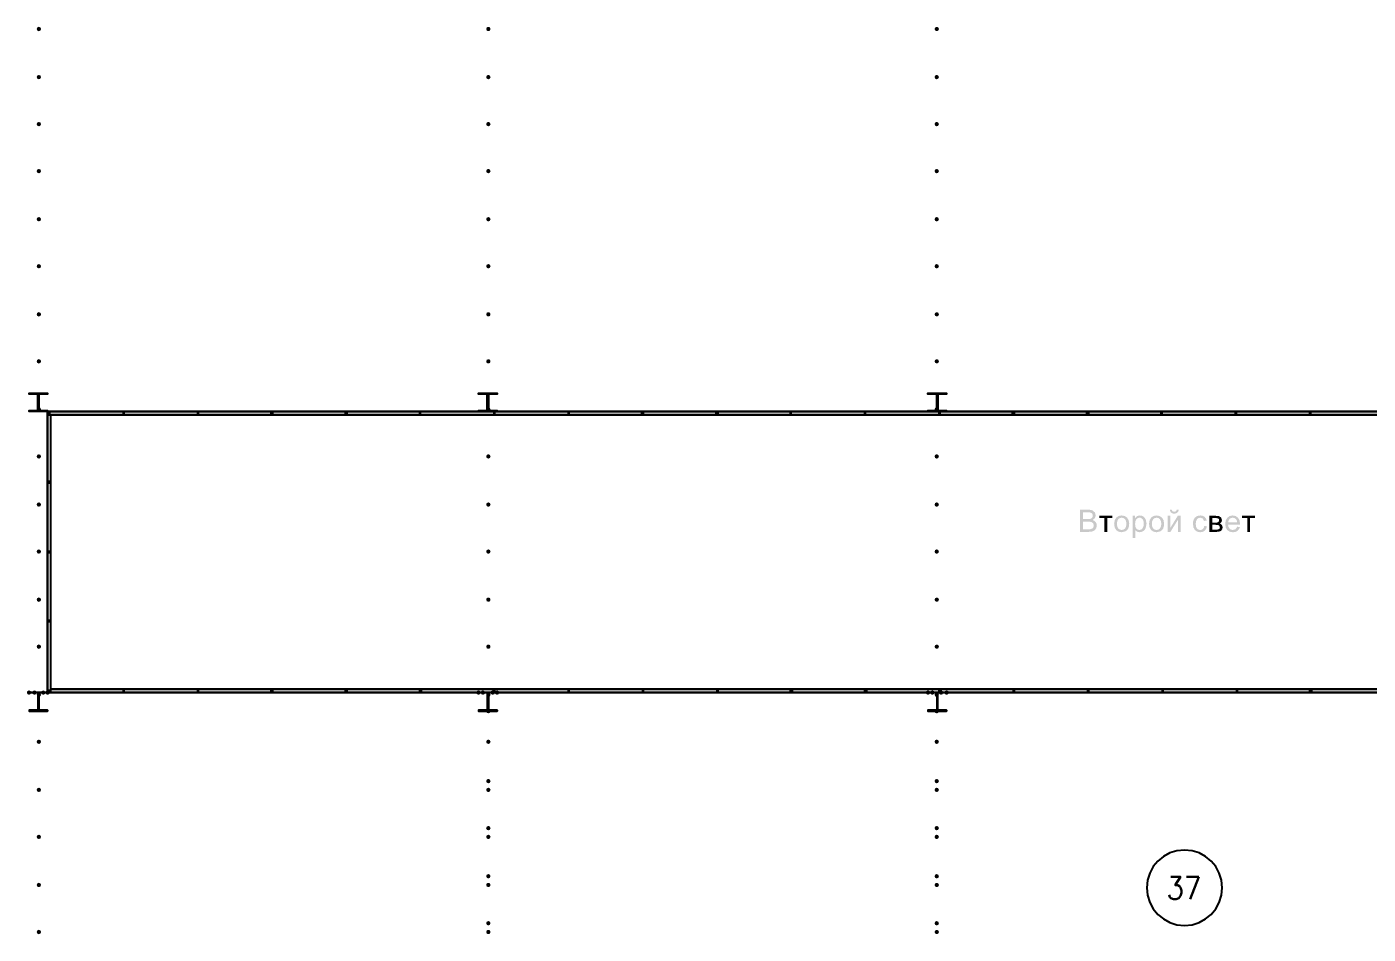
# Model space of a CAD drawing. Header units: millimetres. Extents: x 0 to 420, y 0 to 297.
# Drawn here: x 276.6 to 328.5, y 147.7 to 182.8 of the extents above; entities that cross this region are included whole.
import ezdxf

# ---------------------------------------------------------------- set-up
doc = ezdxf.new("R2010")
doc.units = ezdxf.units.MM
doc.layers.get('0').update_dxf_attribs({"linetype": 'CONTINUOUS'})
doc.styles.get("Standard").update_dxf_attribs({"font": 'STANDARD'})

msp = doc.modelspace()

# ---------------------------------------------------------------- hatches: boundary and pattern name
at = {"true_color": 0x000007}
for points in [[(277.156333, 182.710667), (277.131463, 182.650871), (277.071667, 182.626), (277.011871, 182.650871), (276.987, 182.710667), (277.011871, 182.770462), (277.071667, 182.795333), (277.131462, 182.770463)], [(294.555333, 182.710667), (294.530463, 182.650871), (294.470667, 182.626), (294.410871, 182.650871), (294.386, 182.710667), (294.410871, 182.770462), (294.470667, 182.795333), (294.530462, 182.770463)], [(311.912, 182.710667), (311.887129, 182.650871), (311.827333, 182.626), (311.767538, 182.650871), (311.742667, 182.710667), (311.767537, 182.770462), (311.827333, 182.795333), (311.887129, 182.770463)], [(277.156333, 180.848), (277.131463, 180.788204), (277.071667, 180.763333), (277.011871, 180.788204), (276.987, 180.848), (277.011871, 180.907796), (277.071667, 180.932667), (277.131462, 180.907796)], [(294.555333, 180.848), (294.530463, 180.788204), (294.470667, 180.763333), (294.410871, 180.788204), (294.386, 180.848), (294.410871, 180.907796), (294.470667, 180.932667), (294.530462, 180.907796)], [(311.912, 180.848), (311.887129, 180.788204), (311.827333, 180.763333), (311.767538, 180.788204), (311.742667, 180.848), (311.767537, 180.907796), (311.827333, 180.932667), (311.887129, 180.907796)], [(277.156333, 179.027667), (277.131463, 178.967871), (277.071667, 178.943), (277.011871, 178.967871), (276.987, 179.027667), (277.011871, 179.087462), (277.071667, 179.112333), (277.131462, 179.087463)], [(294.555333, 179.027667), (294.530463, 178.967871), (294.470667, 178.943), (294.410871, 178.967871), (294.386, 179.027667), (294.410871, 179.087462), (294.470667, 179.112333), (294.530462, 179.087463)], [(311.912, 179.027667), (311.887129, 178.967871), (311.827333, 178.943), (311.767538, 178.967871), (311.742667, 179.027667), (311.767537, 179.087462), (311.827333, 179.112333), (311.887129, 179.087463)], [(277.156333, 177.207333), (277.131463, 177.147537), (277.071667, 177.122667), (277.011871, 177.147537), (276.987, 177.207333), (277.011871, 177.267129), (277.071667, 177.292), (277.131462, 177.267129)], [(294.555333, 177.207333), (294.530463, 177.147537), (294.470667, 177.122667), (294.410871, 177.147537), (294.386, 177.207333), (294.410871, 177.267129), (294.470667, 177.292), (294.530462, 177.267129)], [(311.912, 177.207333), (311.887129, 177.147537), (311.827333, 177.122667), (311.767538, 177.147537), (311.742667, 177.207333), (311.767537, 177.267129), (311.827333, 177.292), (311.887129, 177.267129)], [(277.156333, 175.344667), (277.131463, 175.284871), (277.071667, 175.26), (277.011871, 175.284871), (276.987, 175.344667), (277.011871, 175.404462), (277.071667, 175.429333), (277.131462, 175.404463)], [(294.555333, 175.344667), (294.530463, 175.284871), (294.470667, 175.26), (294.410871, 175.284871), (294.386, 175.344667), (294.410871, 175.404462), (294.470667, 175.429333), (294.530462, 175.404463)], [(311.912, 175.344667), (311.887129, 175.284871), (311.827333, 175.26), (311.767538, 175.284871), (311.742667, 175.344667), (311.767537, 175.404462), (311.827333, 175.429333), (311.887129, 175.404463)], [(277.156333, 173.524333), (277.131463, 173.464538), (277.071667, 173.439667), (277.011871, 173.464538), (276.987, 173.524333), (277.011871, 173.584129), (277.071667, 173.609), (277.131462, 173.584129)], [(294.555333, 173.524333), (294.530463, 173.464538), (294.470667, 173.439667), (294.410871, 173.464538), (294.386, 173.524333), (294.410871, 173.584129), (294.470667, 173.609), (294.530462, 173.584129)], [(311.912, 173.524333), (311.887129, 173.464538), (311.827333, 173.439667), (311.767538, 173.464538), (311.742667, 173.524333), (311.767537, 173.584129), (311.827333, 173.609), (311.887129, 173.584129)], [(277.156333, 171.661667), (277.131463, 171.601871), (277.071667, 171.577), (277.011871, 171.601871), (276.987, 171.661667), (277.011871, 171.721462), (277.071667, 171.746333), (277.131462, 171.721463)], [(294.555333, 171.661667), (294.530463, 171.601871), (294.470667, 171.577), (294.410871, 171.601871), (294.386, 171.661667), (294.410871, 171.721462), (294.470667, 171.746333), (294.530462, 171.721463)], [(311.912, 171.661667), (311.887129, 171.601871), (311.827333, 171.577), (311.767538, 171.601871), (311.742667, 171.661667), (311.767537, 171.721462), (311.827333, 171.746333), (311.887129, 171.721463)], [(277.156333, 169.841333), (277.131463, 169.781537), (277.071667, 169.756667), (277.011871, 169.781537), (276.987, 169.841333), (277.011871, 169.901129), (277.071667, 169.926), (277.131462, 169.901129)], [(294.555333, 169.841333), (294.530463, 169.781537), (294.470667, 169.756667), (294.410871, 169.781537), (294.386, 169.841333), (294.410871, 169.901129), (294.470667, 169.926), (294.530462, 169.901129)], [(311.912, 169.841333), (311.887129, 169.781537), (311.827333, 169.756667), (311.767538, 169.781537), (311.742667, 169.841333), (311.767537, 169.901129), (311.827333, 169.926), (311.887129, 169.901129)], [(277.156333, 167.978667), (277.131463, 167.918871), (277.071667, 167.894), (277.011871, 167.918871), (276.987, 167.978667), (277.011871, 168.038462), (277.071667, 168.063333), (277.131462, 168.038463)], [(294.555333, 167.978667), (294.530463, 167.918871), (294.470667, 167.894), (294.410871, 167.918871), (294.386, 167.978667), (294.410871, 168.038462), (294.470667, 168.063333), (294.530462, 168.038463)], [(311.912, 167.978667), (311.887129, 167.918871), (311.827333, 167.894), (311.767538, 167.918871), (311.742667, 167.978667), (311.767537, 168.038462), (311.827333, 168.063333), (311.887129, 168.038463)], [(277.156333, 166.158333), (277.131463, 166.098537), (277.071667, 166.073667), (277.011871, 166.098537), (276.987, 166.158333), (277.011871, 166.218129), (277.071667, 166.243), (277.131462, 166.218129)], [(294.555333, 166.158333), (294.530463, 166.098537), (294.470667, 166.073667), (294.410871, 166.098537), (294.386, 166.158333), (294.410871, 166.218129), (294.470667, 166.243), (294.530462, 166.218129)], [(311.912, 166.158333), (311.887129, 166.098537), (311.827333, 166.073667), (311.767538, 166.098537), (311.742667, 166.158333), (311.767537, 166.218129), (311.827333, 166.243), (311.887129, 166.218129)], [(277.156333, 164.295667), (277.131463, 164.235871), (277.071667, 164.211), (277.011871, 164.235871), (276.987, 164.295667), (277.011871, 164.355462), (277.071667, 164.380333), (277.131462, 164.355463)], [(294.555333, 164.295667), (294.530463, 164.235871), (294.470667, 164.211), (294.410871, 164.235871), (294.386, 164.295667), (294.410871, 164.355462), (294.470667, 164.380333), (294.530462, 164.355463)], [(311.912, 164.295667), (311.887129, 164.235871), (311.827333, 164.211), (311.767538, 164.235871), (311.742667, 164.295667), (311.767537, 164.355462), (311.827333, 164.380333), (311.887129, 164.355463)], [(318.120652, 163.859104), (318.626117, 163.859104), (318.626117, 163.772011), (318.426025, 163.772011), (318.426025, 163.237333), (318.321295, 163.237333), (318.321295, 163.772011), (318.120652, 163.772011)], [(322.183117, 163.464985), (322.286746, 163.451755), (322.256222, 163.355913), (322.199654, 163.283635), (322.121519, 163.238022), (322.027675, 163.223001), (321.912746, 163.243741), (321.822623, 163.306235), (321.764332, 163.407934), (321.744901, 163.546013), (321.75317, 163.640409), (321.777974, 163.722402), (321.820073, 163.788203), (321.879949, 163.835401), (321.950987, 163.863927), (322.028226, 163.873435), (322.120279, 163.860619), (322.194142, 163.822172), (322.247058, 163.76016), (322.276824, 163.676651), (322.174298, 163.660666), (322.121933, 163.754924), (322.032636, 163.786894), (321.96022, 163.772494), (321.9031, 163.729568), (321.865893, 163.655498), (321.853491, 163.548769), (321.86548, 163.440456), (321.901446, 163.366868), (321.956568, 163.324218), (322.026572, 163.310093), (322.083554, 163.319602), (322.130201, 163.348127), (322.164101, 163.39622)], [(323.64798, 163.859104), (324.153444, 163.859104), (324.153444, 163.772011), (323.953353, 163.772011), (323.953353, 163.237333), (323.848622, 163.237333), (323.848622, 163.772011), (323.64798, 163.772011)], [(277.156333, 162.475333), (277.131463, 162.415537), (277.071667, 162.390667), (277.011871, 162.415537), (276.987, 162.475333), (277.011871, 162.535129), (277.071667, 162.56), (277.131462, 162.535129)], [(294.555333, 162.475333), (294.530463, 162.415537), (294.470667, 162.390667), (294.410871, 162.415537), (294.386, 162.475333), (294.410871, 162.535129), (294.470667, 162.56), (294.530462, 162.535129)], [(311.912, 162.475333), (311.887129, 162.415537), (311.827333, 162.390667), (311.767538, 162.415537), (311.742667, 162.475333), (311.767537, 162.535129), (311.827333, 162.56), (311.887129, 162.535129)], [(277.156333, 160.612667), (277.131463, 160.552871), (277.071667, 160.528), (277.011871, 160.552871), (276.987, 160.612667), (277.011871, 160.672462), (277.071667, 160.697333), (277.131462, 160.672463)], [(294.555333, 160.612667), (294.530463, 160.552871), (294.470667, 160.528), (294.410871, 160.552871), (294.386, 160.612667), (294.410871, 160.672462), (294.470667, 160.697333), (294.530462, 160.672463)], [(311.912, 160.612667), (311.887129, 160.552871), (311.827333, 160.528), (311.767538, 160.552871), (311.742667, 160.612667), (311.767537, 160.672462), (311.827333, 160.697333), (311.887129, 160.672463)], [(277.156333, 158.792333), (277.131463, 158.732537), (277.071667, 158.707667), (277.011871, 158.732537), (276.987, 158.792333), (277.011871, 158.852129), (277.071667, 158.877), (277.131462, 158.852129)], [(294.555333, 158.792333), (294.530463, 158.732537), (294.470667, 158.707667), (294.410871, 158.732537), (294.386, 158.792333), (294.410871, 158.852129), (294.470667, 158.877), (294.530462, 158.852129)], [(311.912, 158.792333), (311.887129, 158.732537), (311.827333, 158.707667), (311.767538, 158.732537), (311.742667, 158.792333), (311.767537, 158.852129), (311.827333, 158.877), (311.887129, 158.852129)], [(276.775333, 157.014333), (276.750463, 156.954537), (276.690667, 156.929667), (276.630871, 156.954537), (276.606, 157.014333), (276.630871, 157.074129), (276.690667, 157.099), (276.750462, 157.074129)], [(276.987, 157.014333), (276.962129, 156.954537), (276.902333, 156.929667), (276.842538, 156.954537), (276.817667, 157.014333), (276.842537, 157.074129), (276.902333, 157.099), (276.962129, 157.074129)], [(277.156333, 156.929667), (277.131463, 156.869871), (277.071667, 156.845), (277.011871, 156.869871), (276.987, 156.929667), (277.011871, 156.989462), (277.071667, 157.014333), (277.131462, 156.989463)], [(277.325667, 157.014333), (277.300796, 156.954537), (277.241, 156.929667), (277.181204, 156.954537), (277.156333, 157.014333), (277.181204, 157.074129), (277.241, 157.099), (277.300796, 157.074129)], [(277.495, 157.014333), (277.470129, 156.954537), (277.410333, 156.929667), (277.350537, 156.954537), (277.325667, 157.014333), (277.350537, 157.074129), (277.410333, 157.099), (277.470129, 157.074129)], [(294.174333, 157.014333), (294.149462, 156.954537), (294.089667, 156.929667), (294.029871, 156.954537), (294.005, 157.014333), (294.029871, 157.074129), (294.089667, 157.099), (294.149462, 157.074129)], [(294.343667, 157.014333), (294.318796, 156.954537), (294.259, 156.929667), (294.199204, 156.954537), (294.174333, 157.014333), (294.199204, 157.074129), (294.259, 157.099), (294.318796, 157.074129)], [(294.555333, 156.929667), (294.530463, 156.869871), (294.470667, 156.845), (294.410871, 156.869871), (294.386, 156.929667), (294.410871, 156.989462), (294.470667, 157.014333), (294.530462, 156.989463)], [(294.724667, 157.014333), (294.699796, 156.954537), (294.64, 156.929667), (294.580204, 156.954537), (294.555333, 157.014333), (294.580204, 157.074129), (294.64, 157.099), (294.699796, 157.074129)], [(294.894, 157.014333), (294.869129, 156.954537), (294.809333, 156.929667), (294.749537, 156.954537), (294.724667, 157.014333), (294.749537, 157.074129), (294.809333, 157.099), (294.869129, 157.074129)], [(311.573333, 157.014333), (311.548463, 156.954537), (311.488667, 156.929667), (311.428871, 156.954537), (311.404, 157.014333), (311.428871, 157.074129), (311.488667, 157.099), (311.548462, 157.074129)], [(311.742667, 157.014333), (311.717796, 156.954537), (311.658, 156.929667), (311.598204, 156.954537), (311.573333, 157.014333), (311.598204, 157.074129), (311.658, 157.099), (311.717796, 157.074129)], [(311.912, 156.929667), (311.887129, 156.869871), (311.827333, 156.845), (311.767538, 156.869871), (311.742667, 156.929667), (311.767537, 156.989462), (311.827333, 157.014333), (311.887129, 156.989463)], [(312.081333, 157.014333), (312.056462, 156.954537), (311.996667, 156.929667), (311.936871, 156.954537), (311.912, 157.014333), (311.936871, 157.074129), (311.996667, 157.099), (312.056462, 157.074129)], [(312.293, 157.014333), (312.268129, 156.954537), (312.208333, 156.929667), (312.148537, 156.954537), (312.123667, 157.014333), (312.148537, 157.074129), (312.208333, 157.099), (312.268129, 157.074129)], [(294.555333, 156.294667), (294.530463, 156.234871), (294.470667, 156.21), (294.410871, 156.234871), (294.386, 156.294667), (294.410871, 156.354462), (294.470667, 156.379333), (294.530462, 156.354463)], [(311.912, 156.294667), (311.887129, 156.234871), (311.827333, 156.21), (311.767538, 156.234871), (311.742667, 156.294667), (311.767537, 156.354462), (311.827333, 156.379333), (311.887129, 156.354463)], [(277.156333, 155.109333), (277.131463, 155.049537), (277.071667, 155.024667), (277.011871, 155.049537), (276.987, 155.109333), (277.011871, 155.169129), (277.071667, 155.194), (277.131462, 155.169129)], [(294.555333, 155.109333), (294.530463, 155.049537), (294.470667, 155.024667), (294.410871, 155.049537), (294.386, 155.109333), (294.410871, 155.169129), (294.470667, 155.194), (294.530462, 155.169129)], [(311.912, 155.109333), (311.887129, 155.049537), (311.827333, 155.024667), (311.767538, 155.049537), (311.742667, 155.109333), (311.767537, 155.169129), (311.827333, 155.194), (311.887129, 155.169129)], [(277.156333, 153.246667), (277.131463, 153.186871), (277.071667, 153.162), (277.011871, 153.186871), (276.987, 153.246667), (277.011871, 153.306462), (277.071667, 153.331333), (277.131462, 153.306463)], [(294.555333, 153.585333), (294.530463, 153.525537), (294.470667, 153.500667), (294.410871, 153.525537), (294.386, 153.585333), (294.410871, 153.645129), (294.470667, 153.67), (294.530462, 153.645129)], [(294.555333, 153.246667), (294.530463, 153.186871), (294.470667, 153.162), (294.410871, 153.186871), (294.386, 153.246667), (294.410871, 153.306462), (294.470667, 153.331333), (294.530462, 153.306463)], [(311.912, 153.585333), (311.887129, 153.525537), (311.827333, 153.500667), (311.767538, 153.525537), (311.742667, 153.585333), (311.767537, 153.645129), (311.827333, 153.67), (311.887129, 153.645129)], [(311.912, 153.246667), (311.887129, 153.186871), (311.827333, 153.162), (311.767538, 153.186871), (311.742667, 153.246667), (311.767537, 153.306462), (311.827333, 153.331333), (311.887129, 153.306463)], [(294.555333, 151.765), (294.530463, 151.705204), (294.470667, 151.680333), (294.410871, 151.705204), (294.386, 151.765), (294.410871, 151.824796), (294.470667, 151.849667), (294.530462, 151.824796)], [(311.912, 151.765), (311.887129, 151.705204), (311.827333, 151.680333), (311.767538, 151.705204), (311.742667, 151.765), (311.767537, 151.824796), (311.827333, 151.849667), (311.887129, 151.824796)], [(277.156333, 151.426333), (277.131463, 151.366537), (277.071667, 151.341667), (277.011871, 151.366537), (276.987, 151.426333), (277.011871, 151.486129), (277.071667, 151.511), (277.131462, 151.486129)], [(294.555333, 151.426333), (294.530463, 151.366537), (294.470667, 151.341667), (294.410871, 151.366537), (294.386, 151.426333), (294.410871, 151.486129), (294.470667, 151.511), (294.530462, 151.486129)], [(311.912, 151.426333), (311.887129, 151.366537), (311.827333, 151.341667), (311.767538, 151.366537), (311.742667, 151.426333), (311.767537, 151.486129), (311.827333, 151.511), (311.887129, 151.486129)], [(277.156333, 149.563667), (277.131463, 149.503871), (277.071667, 149.479), (277.011871, 149.503871), (276.987, 149.563667), (277.011871, 149.623462), (277.071667, 149.648333), (277.131462, 149.623463)], [(294.555333, 149.902333), (294.530463, 149.842537), (294.470667, 149.817667), (294.410871, 149.842537), (294.386, 149.902333), (294.410871, 149.962129), (294.470667, 149.987), (294.530462, 149.962129)], [(294.555333, 149.563667), (294.530463, 149.503871), (294.470667, 149.479), (294.410871, 149.503871), (294.386, 149.563667), (294.410871, 149.623462), (294.470667, 149.648333), (294.530462, 149.623463)], [(311.912, 149.902333), (311.887129, 149.842537), (311.827333, 149.817667), (311.767538, 149.842537), (311.742667, 149.902333), (311.767537, 149.962129), (311.827333, 149.987), (311.887129, 149.962129)], [(311.912, 149.563667), (311.887129, 149.503871), (311.827333, 149.479), (311.767538, 149.503871), (311.742667, 149.563667), (311.767537, 149.623462), (311.827333, 149.648333), (311.887129, 149.623463)], [(294.555333, 148.082), (294.530463, 148.022204), (294.470667, 147.997333), (294.410871, 148.022204), (294.386, 148.082), (294.410871, 148.141796), (294.470667, 148.166667), (294.530462, 148.141796)], [(311.912, 148.082), (311.887129, 148.022204), (311.827333, 147.997333), (311.767538, 148.022204), (311.742667, 148.082), (311.767537, 148.141796), (311.827333, 148.166667), (311.887129, 148.141796)], [(277.156333, 147.743333), (277.131463, 147.683537), (277.071667, 147.658667), (277.011871, 147.683537), (276.987, 147.743333), (277.011871, 147.803129), (277.071667, 147.828), (277.131462, 147.803129)], [(294.555333, 147.743333), (294.530463, 147.683537), (294.470667, 147.658667), (294.410871, 147.683537), (294.386, 147.743333), (294.410871, 147.803129), (294.470667, 147.828), (294.530462, 147.803129)], [(311.912, 147.743333), (311.887129, 147.683537), (311.827333, 147.658667), (311.767538, 147.683537), (311.742667, 147.743333), (311.767537, 147.803129), (311.827333, 147.828), (311.887129, 147.803129)]]:
    msp.add_hatch(color=0, dxfattribs=at).paths.add_polyline_path(points, flags=0)
h = msp.add_hatch(color=0, dxfattribs=at)
h.paths.add_polyline_path([(317.375977, 163.237333), (317.375977, 164.096126), (317.698438, 164.096126), (317.78677, 164.089511), (317.856085, 164.069668), (317.949241, 163.989742), (317.982865, 163.876191), (317.953099, 163.772563), (317.8627, 163.69429), (317.931671, 163.663009), (317.982865, 163.616018), (318.014146, 163.556211), (318.024757, 163.486482), (317.99885, 163.374034), (317.936012, 163.294108), (317.841754, 163.251664), (317.703399, 163.237333)], flags=0)
h.paths.add_polyline_path([(317.490079, 163.73508), (317.675287, 163.73508), (317.740124, 163.737561), (317.783876, 163.745002), (317.84892, 163.787997), (317.870968, 163.862962), (317.850573, 163.937927), (317.792145, 163.982576), (317.740468, 163.991533), (317.661506, 163.994702), (317.490079, 163.994702)], flags=0)
h.paths.add_polyline_path([(317.490079, 163.338756), (317.703399, 163.338756), (317.78112, 163.342615), (317.846164, 163.366317), (317.88971, 163.413722), (317.906797, 163.486482), (317.881993, 163.569715), (317.813642, 163.619325), (317.760381, 163.630005), (317.688516, 163.633656), (317.490079, 163.633656)], flags=0)
h = msp.add_hatch(color=0, dxfattribs=at)
h.paths.add_polyline_path([(320.760086, 163.859104), (320.86592, 163.859104), (320.86592, 163.385058), (321.158064, 163.859104), (321.271614, 163.859104), (321.271614, 163.237333), (321.166332, 163.237333), (321.166332, 163.708622), (320.874188, 163.237333), (320.760086, 163.237333)], flags=0)
h.paths.add_polyline_path([(321.123337, 164.095024), (321.195547, 164.095024), (321.177425, 164.030049), (321.141527, 163.982025), (321.089438, 163.952535), (321.022465, 163.942888), (320.95501, 163.952535), (320.902851, 163.982025), (320.867022, 164.029636), (320.849383, 164.095024), (320.921593, 164.095024), (320.953563, 164.034941), (321.019158, 164.015649), (321.090816, 164.03439)], flags=0)
h = msp.add_hatch(color=0, dxfattribs=at)
h.paths.add_polyline_path([(318.694668, 163.548218), (318.718715, 163.6987), (318.791131, 163.804533), (318.879601, 163.856141), (318.986261, 163.873435), (319.102774, 163.852351), (319.195723, 163.789099), (319.25677, 163.688985), (319.277303, 163.557038), (319.268277, 163.449482), (319.241474, 163.367971), (319.19717, 163.306855), (319.136743, 163.261035), (318.986261, 163.223001), (318.868094, 163.243809), (318.775146, 163.306786), (318.71465, 163.408898)], flags=0)
h.paths.add_polyline_path([(318.803258, 163.548218), (318.816142, 163.443556), (318.855072, 163.369073), (318.913845, 163.3247), (318.986261, 163.310093), (319.058195, 163.324976), (319.116899, 163.369624), (319.156104, 163.445141), (319.169265, 163.552077), (319.156104, 163.653294), (319.116899, 163.726812), (319.057781, 163.77146), (318.986261, 163.786343), (318.913845, 163.77146), (318.855072, 163.726812), (318.816142, 163.652398)], flags=0)
h = msp.add_hatch(color=0, dxfattribs=at)
h.paths.add_polyline_path([(319.409232, 162.999208), (319.409232, 163.859104), (319.505695, 163.859104), (319.505695, 163.778626), (319.581762, 163.849733), (319.685942, 163.873435), (319.760494, 163.8631), (319.825951, 163.832094), (319.879418, 163.782485), (319.918004, 163.716339), (319.949423, 163.553179), (319.915247, 163.3812), (319.873011, 163.3134), (319.815477, 163.263791), (319.748505, 163.233267), (319.678225, 163.223001), (319.583967, 163.24505), (319.515065, 163.301825), (319.515065, 162.999208)], flags=0)
h.paths.add_polyline_path([(319.505143, 163.544911), (319.517201, 163.440249), (319.55365, 163.367419), (319.60698, 163.324287), (319.671059, 163.310093), (319.736378, 163.3247), (319.791775, 163.369073), (319.829258, 163.444865), (319.841936, 163.55373), (319.829602, 163.657152), (319.792878, 163.731222), (319.738996, 163.77587), (319.67602, 163.790753), (319.612355, 163.775043), (319.556958, 163.727914), (319.518028, 163.650675)], flags=0)
h = msp.add_hatch(color=0, dxfattribs=at)
h.paths.add_polyline_path([(320.045523, 163.548218), (320.06957, 163.6987), (320.141986, 163.804533), (320.230456, 163.856141), (320.337116, 163.873435), (320.453629, 163.852351), (320.546578, 163.789099), (320.607625, 163.688985), (320.628157, 163.557038), (320.619131, 163.449482), (320.592328, 163.367971), (320.548024, 163.306855), (320.487598, 163.261035), (320.337116, 163.223001), (320.218949, 163.243809), (320.126, 163.306786), (320.065504, 163.408898)], flags=0)
h.paths.add_polyline_path([(320.154112, 163.548218), (320.166997, 163.443556), (320.205927, 163.369073), (320.2647, 163.3247), (320.337116, 163.310093), (320.409049, 163.324976), (320.467754, 163.369624), (320.506959, 163.445141), (320.520119, 163.552077), (320.506959, 163.653294), (320.467754, 163.726812), (320.408636, 163.77146), (320.337116, 163.786343), (320.2647, 163.77146), (320.205927, 163.726812), (320.166997, 163.652398)], flags=0)
h = msp.add_hatch(color=0, dxfattribs=at)
h.paths.add_polyline_path([(322.385373, 163.859104), (322.627908, 163.859104), (322.705974, 163.855383), (322.761302, 163.844221), (322.836267, 163.78965), (322.867686, 163.69429), (322.848945, 163.616569), (322.793823, 163.561447), (322.866584, 163.506326), (322.895798, 163.411517), (322.876712, 163.334071), (322.832409, 163.279776), (322.761715, 163.247806), (322.66539, 163.237333), (322.385373, 163.237333)], flags=0)
h.paths.add_polyline_path([(322.490655, 163.597276), (322.603103, 163.597276), (322.659671, 163.598999), (322.695156, 163.604442), (322.740356, 163.633105), (322.760751, 163.684368), (322.751793, 163.725778), (322.725473, 163.752719), (322.678344, 163.767119), (322.60641, 163.772011), (322.490655, 163.772011)], flags=0)
h.paths.add_polyline_path([(322.490655, 163.323873), (322.629561, 163.323873), (322.704802, 163.328972), (322.751931, 163.34482), (322.777425, 163.373001), (322.787209, 163.416478), (322.767916, 163.471599), (322.717756, 163.504121), (322.617986, 163.510735), (322.490655, 163.510735)], flags=0)
h = msp.add_hatch(color=0, dxfattribs=at)
h.paths.add_polyline_path([(323.455417, 163.437424), (323.564558, 163.424195), (323.527351, 163.339308), (323.468646, 163.275918), (323.38934, 163.23623), (323.290604, 163.223001), (323.168303, 163.243809), (323.074528, 163.306786), (323.014514, 163.408072), (322.994601, 163.543257), (323.014583, 163.682163), (323.075079, 163.786343), (323.168096, 163.851593), (323.285092, 163.873435), (323.397953, 163.852076), (323.48849, 163.788548), (323.548021, 163.686091), (323.567865, 163.549321), (323.567314, 163.521209), (323.103191, 163.521209), (323.120554, 163.430671), (323.161068, 163.364112), (323.219704, 163.32346), (323.291155, 163.310093), (323.390374, 163.34041), (323.426823, 163.379615)], flags=0)
h.paths.add_polyline_path([(323.109254, 163.608301), (323.45652, 163.608301), (323.442877, 163.676513), (323.416832, 163.725709), (323.358541, 163.771598), (323.286194, 163.786894), (323.219222, 163.774561), (323.163824, 163.737836), (323.125377, 163.68113)], flags=0)

# ---------------------------------------------------------------- linework, layer by layer
at = {"color": 0, "true_color": 0x000007}
for points in [[(276.690667, 168.571333), (276.690667, 168.613667)], [(276.902333, 168.571333), (276.902333, 168.613667)], [(277.071667, 167.894), (277.071667, 168.613667)], [(277.241, 168.571333), (277.241, 168.613667)], [(277.410333, 168.571333), (277.410333, 168.613667)], [(294.089667, 168.571333), (294.089667, 168.613667)], [(294.259, 168.571333), (294.259, 168.613667)], [(294.470667, 167.894), (294.470667, 168.613667)], [(294.64, 168.571333), (294.64, 168.613667)], [(294.809333, 168.571333), (294.809333, 168.613667)], [(311.488667, 168.571333), (311.488667, 168.613667)], [(311.658, 168.571333), (311.658, 168.613667)], [(311.827333, 167.894), (311.827333, 168.613667)], [(311.996667, 168.571333), (311.996667, 168.613667)], [(312.208333, 168.571333), (312.208333, 168.613667)], [(276.690667, 167.894), (276.690667, 167.936333)], [(276.902333, 167.894), (276.902333, 167.936333)], [(277.241, 167.894), (277.241, 167.936333)], [(277.410333, 167.894), (277.410333, 167.936333)], [(363.558667, 167.767), (277.537333, 167.767), (363.558667, 167.767), (363.558667, 157.014333), (363.643333, 157.014333), (363.643333, 167.894), (277.410333, 167.894), (363.643333, 167.894)], [(277.410333, 167.894), (277.410333, 157.014333)], [(277.410333, 167.894), (277.410333, 157.014333)], [(363.558667, 167.767), (277.537333, 167.767), (363.558667, 167.767), (363.558667, 157.014333), (363.643333, 157.014333), (363.643333, 167.894), (277.410333, 167.894), (363.643333, 167.894)], [(277.410333, 167.894), (277.410333, 157.014333)], [(277.410333, 167.894), (277.410333, 157.014333)], [(277.537333, 157.141333), (277.537333, 167.767)], [(277.537333, 157.141333), (277.537333, 167.767)], [(277.537333, 157.141333), (277.537333, 167.767)], [(277.537333, 157.141333), (277.537333, 167.767)], [(294.089667, 167.894), (294.089667, 167.936333)], [(294.259, 167.894), (294.259, 167.936333)], [(294.64, 167.894), (294.64, 167.936333)], [(294.809333, 167.894), (294.809333, 167.936333)], [(311.488667, 167.894), (311.488667, 167.936333)], [(311.658, 167.894), (311.658, 167.936333)], [(311.996667, 167.894), (311.996667, 167.936333)], [(312.208333, 167.894), (312.208333, 167.936333)], [(277.071667, 157.014333), (277.071667, 156.294667)], [(294.470667, 157.014333), (294.470667, 156.294667)], [(311.827333, 157.014333), (311.827333, 156.294667)], [(276.690667, 156.337), (276.690667, 156.294667)], [(276.902333, 156.337), (276.902333, 156.294667)], [(277.241, 156.337), (277.241, 156.294667)], [(277.410333, 156.337), (277.410333, 156.294667)], [(294.089667, 156.337), (294.089667, 156.294667)], [(294.259, 156.337), (294.259, 156.294667)], [(294.64, 156.337), (294.64, 156.294667)], [(294.809333, 156.337), (294.809333, 156.294667)], [(311.488667, 156.337), (311.488667, 156.294667)], [(311.658, 156.337), (311.658, 156.294667)], [(311.996667, 156.337), (311.996667, 156.294667)], [(312.208333, 156.337), (312.208333, 156.294667)], [(322.876333, 149.457833), (322.846661, 149.752177), (322.761561, 150.026329), (322.626905, 150.274416), (322.448566, 150.490566), (322.232416, 150.668905), (321.984329, 150.803561), (321.710177, 150.888661), (321.415833, 150.918333), (321.12149, 150.888661), (320.847338, 150.803561), (320.599251, 150.668905), (320.383101, 150.490566), (320.204762, 150.274416), (320.070106, 150.026329), (319.985005, 149.752177), (319.955333, 149.457833)], [(319.955333, 149.457833), (319.985005, 149.16349), (320.070106, 148.889338), (320.204762, 148.641251), (320.383101, 148.425101), (320.599251, 148.246762), (320.847338, 148.112106), (321.12149, 148.027005), (321.415833, 147.997333), (321.710177, 148.027005), (321.984329, 148.112106), (322.232416, 148.246762), (322.448566, 148.425101), (322.626905, 148.641251), (322.761561, 148.889338), (322.846661, 149.16349), (322.876333, 149.457833)]]:
    msp.add_lwpolyline(points, dxfattribs=at)
for points in [[(277.410333, 167.894), (276.690667, 167.894), (276.690667, 167.936333), (277.029333, 167.936333), (277.029333, 168.571333), (276.690667, 168.571333), (276.690667, 168.613667), (277.410333, 168.613667), (277.410333, 168.571333), (277.071667, 168.571333), (277.071667, 167.936333), (277.410333, 167.936333)], [(294.809333, 167.894), (294.089667, 167.894), (294.089667, 167.936333), (294.428333, 167.936333), (294.428333, 168.571333), (294.089667, 168.571333), (294.089667, 168.613667), (294.809333, 168.613667), (294.809333, 168.571333), (294.470667, 168.571333), (294.470667, 167.936333), (294.809333, 167.936333)], [(312.208333, 167.894), (311.488667, 167.894), (311.488667, 167.936333), (311.827333, 167.936333), (311.827333, 168.571333), (311.488667, 168.571333), (311.488667, 168.613667), (312.208333, 168.613667), (312.208333, 168.571333), (311.869667, 168.571333), (311.869667, 167.936333), (312.208333, 167.936333)], [(277.537333, 157.141333), (363.643333, 157.141333), (363.643333, 157.014333), (277.410333, 157.014333), (363.643333, 157.014333), (363.643333, 157.141333), (277.537333, 157.141333), (277.537333, 167.767), (363.558667, 167.767), (363.558667, 157.014333), (363.643333, 157.014333), (363.643333, 167.894), (277.410333, 167.894), (277.410333, 157.014333), (363.643333, 157.014333), (363.643333, 157.141333)], [(277.410333, 157.014333), (363.643333, 157.014333), (363.643333, 167.894), (277.410333, 167.894)], [(363.643333, 167.894), (277.410333, 167.894), (277.410333, 157.014333), (363.643333, 157.014333)], [(277.495, 167.894), (277.452667, 167.894), (277.452667, 167.851667), (277.452667, 167.809333), (277.452667, 167.767), (277.495, 167.767), (277.495, 167.809333), (277.495, 167.851667)], [(280.373667, 167.767), (280.373667, 167.894), (280.331333, 167.894), (280.331333, 167.767)], [(283.252333, 167.767), (283.252333, 167.894), (283.21, 167.894), (283.21, 167.767)], [(286.131, 167.767), (286.131, 167.894), (286.046333, 167.894), (286.046333, 167.767)], [(289.009667, 167.767), (289.009667, 167.894), (288.925, 167.894), (288.925, 167.767)], [(291.846, 167.767), (291.846, 167.894), (291.803667, 167.894), (291.803667, 167.767)], [(294.724667, 167.767), (294.724667, 167.894), (294.682333, 167.894), (294.682333, 167.767)], [(297.603333, 167.767), (297.603333, 167.894), (297.561, 167.894), (297.561, 167.767)], [(300.482, 167.767), (300.482, 167.894), (300.397333, 167.894), (300.397333, 167.767)], [(303.360667, 167.767), (303.360667, 167.894), (303.276, 167.894), (303.276, 167.767)], [(306.197, 167.767), (306.197, 167.894), (306.154667, 167.894), (306.154667, 167.767)], [(309.075667, 167.767), (309.075667, 167.894), (309.033333, 167.894), (309.033333, 167.767)], [(311.954333, 167.767), (311.954333, 167.894), (311.912, 167.894), (311.912, 167.767)], [(314.833, 167.767), (314.833, 167.894), (314.748333, 167.894), (314.748333, 167.767)], [(317.711667, 167.767), (317.711667, 167.894), (317.627, 167.894), (317.627, 167.767)], [(320.548, 167.767), (320.548, 167.894), (320.505667, 167.894), (320.505667, 167.767)], [(323.426667, 167.767), (323.426667, 167.894), (323.384333, 167.894), (323.384333, 167.767)], [(326.305333, 167.767), (326.305333, 167.894), (326.263, 167.894), (326.263, 167.767)], [(277.537333, 165.184667), (277.410333, 165.184667), (277.410333, 165.142333), (277.537333, 165.142333)], [(277.537333, 162.475333), (277.410333, 162.475333), (277.410333, 162.433), (277.537333, 162.433)], [(277.537333, 159.808333), (277.410333, 159.808333), (277.410333, 159.766), (277.537333, 159.766)], [(277.410333, 157.014333), (276.690667, 157.014333), (277.029333, 157.014333), (277.029333, 156.337), (276.690667, 156.337), (276.690667, 156.294667), (277.410333, 156.294667), (277.410333, 156.337), (277.071667, 156.337), (277.071667, 157.014333)], [(277.537333, 157.141333), (363.643333, 157.141333), (363.643333, 157.014333), (277.410333, 157.014333), (363.643333, 157.014333), (363.643333, 157.141333)], [(277.410333, 157.099), (277.410333, 157.056667), (277.452667, 157.056667), (277.495, 157.056667), (277.537333, 157.056667), (277.537333, 157.099), (277.495, 157.099), (277.452667, 157.099)], [(280.331333, 157.141333), (280.331333, 157.014333), (280.373667, 157.014333), (280.373667, 157.141333)], [(283.21, 157.141333), (283.21, 157.014333), (283.252333, 157.014333), (283.252333, 157.141333)], [(286.046333, 157.141333), (286.046333, 157.014333), (286.131, 157.014333), (286.131, 157.141333)], [(288.925, 157.141333), (288.925, 157.014333), (289.009667, 157.014333), (289.009667, 157.141333)], [(291.803667, 157.141333), (291.803667, 157.014333), (291.888333, 157.014333), (291.888333, 157.141333)], [(294.809333, 157.014333), (294.089667, 157.014333), (294.428333, 157.014333), (294.428333, 156.337), (294.089667, 156.337), (294.089667, 156.294667), (294.809333, 156.294667), (294.809333, 156.337), (294.470667, 156.337), (294.470667, 157.014333)], [(294.682333, 157.141333), (294.682333, 157.014333), (294.724667, 157.014333), (294.724667, 157.141333)], [(297.561, 157.141333), (297.561, 157.014333), (297.603333, 157.014333), (297.603333, 157.141333)], [(300.439667, 157.141333), (300.439667, 157.014333), (300.482, 157.014333), (300.482, 157.141333)], [(303.318333, 157.141333), (303.318333, 157.014333), (303.360667, 157.014333), (303.360667, 157.141333)], [(306.154667, 157.141333), (306.154667, 157.014333), (306.239333, 157.014333), (306.239333, 157.141333)], [(309.033333, 157.141333), (309.033333, 157.014333), (309.118, 157.014333), (309.118, 157.141333)], [(312.208333, 157.014333), (311.488667, 157.014333), (311.827333, 157.014333), (311.827333, 156.337), (311.488667, 156.337), (311.488667, 156.294667), (312.208333, 156.294667), (312.208333, 156.337), (311.869667, 156.337), (311.869667, 157.014333)], [(311.912, 157.141333), (311.912, 157.014333), (311.996667, 157.014333), (311.996667, 157.141333)], [(314.790667, 157.141333), (314.790667, 157.014333), (314.833, 157.014333), (314.833, 157.141333)], [(317.669333, 157.141333), (317.669333, 157.014333), (317.711667, 157.014333), (317.711667, 157.141333)], [(320.548, 157.141333), (320.548, 157.014333), (320.590333, 157.014333), (320.590333, 157.141333)], [(323.426667, 157.141333), (323.426667, 157.014333), (323.469, 157.014333), (323.469, 157.141333)], [(326.263, 157.141333), (326.263, 157.014333), (326.347667, 157.014333), (326.347667, 157.141333)]]:
    msp.add_lwpolyline(points, close=True, dxfattribs=at)
at = {"color": 0, "true_color": 0x0000fe}
msp.add_lwpolyline([(363.643333, 167.894), (363.643333, 157.014333), (277.410333, 157.014333), (277.410333, 167.894)], close=True, dxfattribs=at)
at = {"color": 0, "true_color": 0x000008}
msp.add_lwpolyline([(277.410333, 157.014333), (277.410333, 167.894), (363.643333, 167.894), (363.643333, 157.014333)], close=True, dxfattribs=at)

# ---------------------------------------------------------------- texts
at = {"color": 0, "true_color": 0x000007, "insert": (320.71734, 149.885366), "char_height": 0.872032, "width": 1.06581688, "attachment_point": 1}
msp.add_mtext('37', dxfattribs=at)

doc.saveas('drawing.dxf')
